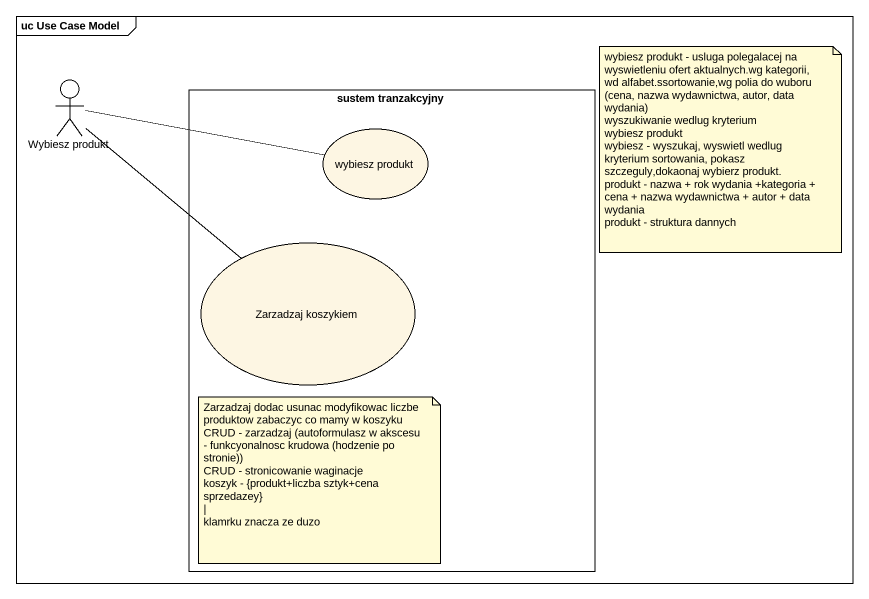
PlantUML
@startuml
mainframe uc Use Case Model
actor "Wybiesz produkt" as Wybiesz_produkt
rectangle "sustem tranzakcyjny" as sustem_tranzakcyjny {
  usecase "wybiesz produkt" as wybiesz_produkt
  usecase "Zarzadzaj koszykiem" as Zarzadzaj_koszykiem
}
Wybiesz_produkt -right- wybiesz_produkt
Wybiesz_produkt -- Zarzadzaj_koszykiem
note as N1
  wybiesz produkt - usluga polegalacej na wyswietleniu ofert aktualnych.wg kategorii, wd alfabet.ssortowanie,wg polia do wuboru (cena, nazwa wydawnictwa, autor, data wydania)
  wyszukiwanie wedlug kryterium
  wybiesz produkt
  wybiesz - wyszukaj, wyswietl wedlug kryterium sortowania, pokasz szczeguly,dokaonaj wybierz produkt.
  produkt - nazwa + rok wydania +kategoria + cena + nazwa wydawnictwa + autor + data wydania
  produkt - struktura dannych
end note
note as N2
  Zarzadzaj dodac usunac modyfikowac liczbe produktow zabaczyc co mamy w koszyku
  CRUD - zarzadzaj (autoformulasz w akscesu - funkcyonalnosc krudowa (hodzenie po stronie))
  CRUD - stronicowanie waginacje
  koszyk - {produkt+liczba sztyk+cena sprzedazey}
  ~|
  klamrku znacza ze duzo
end note
@enduml
